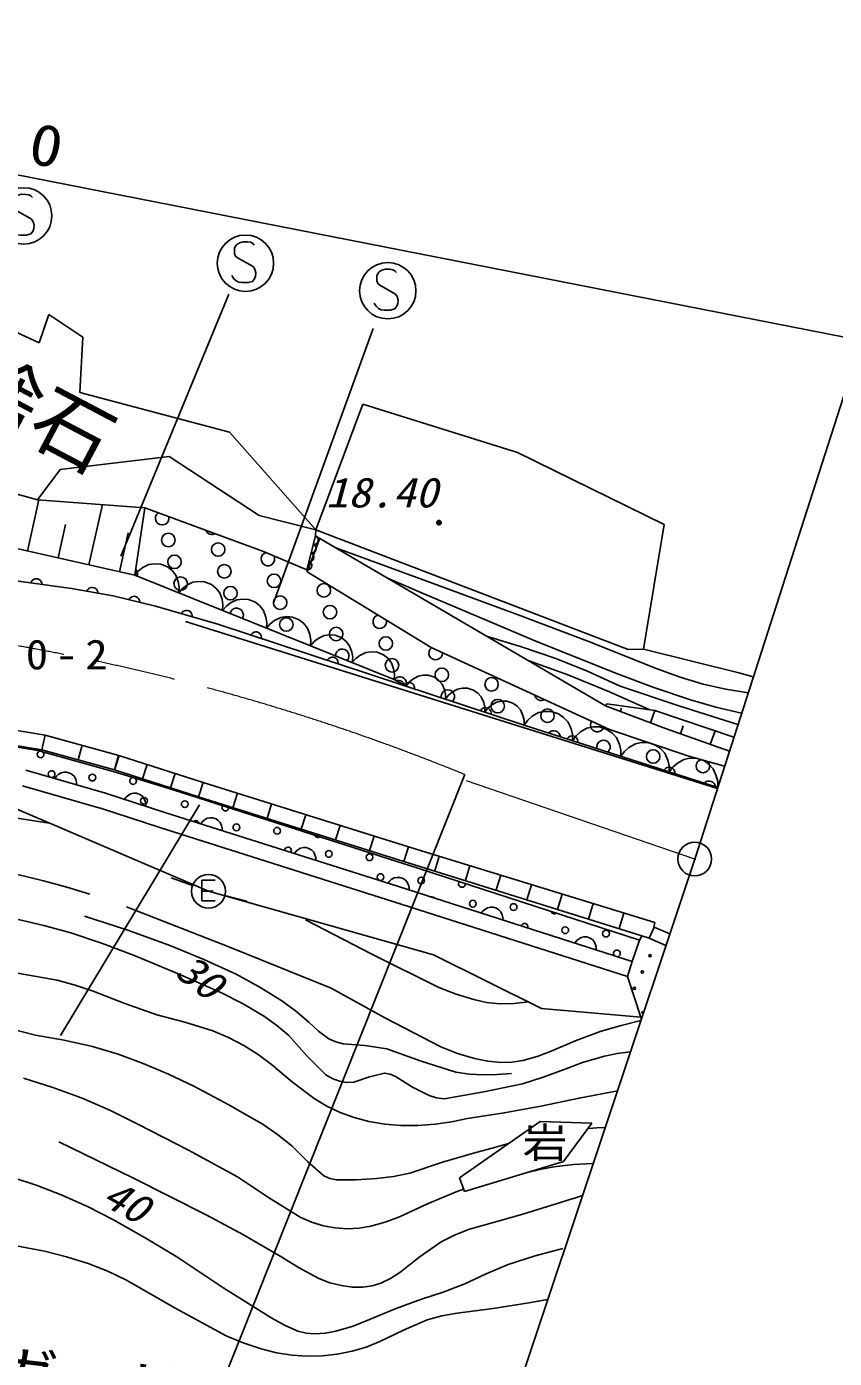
# Model space of a CAD drawing. Units: millimetres, scale not verified. Extents: x 40000 to 680000, y 20000 to 380000.
# Drawn here: x 536600 to 572243, y 244154 to 302961 of the extents above; entities that cross this region are included whole.
import ezdxf
from ezdxf.enums import TextEntityAlignment as Align

# ---------------------------------------------------------------- set-up
doc = ezdxf.new("R2010")
doc.units = ezdxf.units.MM
doc.header["$LTSCALE"] = 1000
doc.linetypes.add('CHAIN', pattern=[18.5, 12, -1.5, 3.5, -1.5])
doc.layers.add('M-BGD', color=7, linetype='Continuous', lineweight=25)
doc.layers.add('M-BMK', color=2, linetype='CHAIN', lineweight=13)
doc.layers.add('M-BMK-SRVR', color=3, linetype='Continuous')
doc.styles.add('ＭＳ ゴシック', font='')
doc.styles.get('ＭＳ ゴシック').set_extended_font_data('MS Gothic')

# ---------------------------------------------------------------- blocks, each defined once
blk = doc.blocks.new('BUHIN14')
at = {"color": 7, "linetype": 'Continuous', "lineweight": 25}
blk.add_lwpolyline([(59, -243), (-1, -237), (-56, -220), (-120, -186), (-163, -140), (-194, -87), (-212, -12), (-209, 49), (-193, 110), (-151, 170), (-111, 211), (-59, 243)], dxfattribs=at)
blk = doc.blocks.new('BUHIN15')
at = {"color": 7, "linetype": 'Continuous', "lineweight": 25}
blk.add_lwpolyline([(61, -242), (0, -237), (-54, -220), (-119, -187), (-162, -141), (-193, -89), (-212, -13), (-209, 48), (-194, 109), (-152, 169), (-112, 210), (-61, 242)], dxfattribs=at)
blk = doc.blocks.new('BUHIN20')
at = {"color": 7, "linetype": 'Continuous', "lineweight": 25}
blk.add_lwpolyline([(124, -484), (2, -474), (-107, -440), (-237, -375), (-322, -284), (-385, -178), (-424, -28), (-419, 94), (-388, 216), (-305, 337), (-226, 420), (-124, 484)], dxfattribs=at)
blk = doc.blocks.new('BUHIN43')
at = {"color": 7, "linetype": 'Continuous', "lineweight": 25}
blk.add_lwpolyline([(-274, 1089), (-504, 944), (-683, 760), (-869, 487), (-940, 215), (-957, -61), (-872, -399), (-726, -634), (-535, -841), (-242, -993), (2, -1065), (274, -1089)], dxfattribs=at)
blk = doc.blocks.new('BUHIN44')
at = {"color": 7, "linetype": 'Continuous', "lineweight": 25}
blk.add_lwpolyline([(-217, 886), (-404, 770), (-551, 621), (-704, 401), (-762, 180), (-778, -45), (-711, -319), (-593, -511), (-439, -680), (-202, -805), (-4, -865), (217, -886)], dxfattribs=at)
blk = doc.blocks.new('BUHIN46')
at = {"color": 7, "linetype": 'Continuous', "lineweight": 25}
blk.add_lwpolyline([(-173, 980), (-386, 867), (-556, 715), (-738, 486), (-818, 250), (-850, 6), (-797, -298), (-682, -515), (-527, -710), (-277, -863), (-66, -942), (173, -980)], dxfattribs=at)
blk = doc.blocks.new('BUHIN47')
at = {"color": 7, "linetype": 'Continuous', "lineweight": 25}
blk.add_lwpolyline([(-184, 1028), (-406, 909), (-585, 749), (-775, 509), (-858, 260), (-892, 5), (-835, -314), (-715, -542), (-551, -746), (-289, -906), (-67, -988), (184, -1028)], dxfattribs=at)
blk = doc.blocks.new('BUHIN48')
at = {"color": 7, "linetype": 'Continuous', "lineweight": 25}
blk.add_lwpolyline([(185, 59), (158, 97), (124, 126), (75, 155), (27, 164), (-21, 165), (-78, 146), (-117, 119), (-151, 84), (-174, 31), (-184, -11), (-185, -59)], dxfattribs=at)
blk = doc.blocks.new('BUHIN54')
at = {"color": 7, "linetype": 'Continuous', "lineweight": 25}
blk.add_line((155, -248), (-107, 172), dxfattribs=at)
blk.add_lwpolyline([(-568, -10), (-258, -506), (518, -21), (207, 475)], dxfattribs=at)
blk.add_circle((0, 0), 746, dxfattribs=at)
blk = doc.blocks.new('BUHIN69')
at = {"color": 7, "linetype": 'Continuous', "lineweight": 25}
for radius in [746, 22.5]:
    blk.add_circle((0, 0), radius, dxfattribs=at)
blk = doc.blocks.new('BUHIN70')
at = {"color": 7, "linetype": 'Continuous', "lineweight": 25}
for radius in [100, 87.5, 75, 62.5, 50, 37.5, 25, 12.5]:
    blk.add_circle((0, 0), radius, dxfattribs=at)
blk = doc.blocks.new('BUHIN81')
at = {"color": 7, "linetype": 'Continuous', "lineweight": 25}
blk.add_lwpolyline([(-889, -99), (-916, -197), (-904, -299), (-855, -424), (-753, -588), (-629, -703), (-477, -770), (-317, -766), (-192, -695), (-116, -640), (-36, -531), (-24, -421), (-52, 366), (4, 489), (110, 614), (244, 683), (368, 709), (509, 694), (660, 560), (812, 316), (863, 200), (878, 70), (851, -65), (776, -215)], dxfattribs=at)
blk.add_circle((0, 0), 1244, dxfattribs=at)
blk = doc.blocks.new('BUHIN5_1')
at = {"color": 3, "linetype": 'Continuous', "lineweight": 25}
for radius in [746, 22.5]:
    blk.add_circle((0, 0), radius, dxfattribs=at)

msp = doc.modelspace()

# ---------------------------------------------------------------- linework, layer by layer
at = {"layer": 'M-BGD'}
for p, q in [((431935, 316873), (573438, 289099)), ((566082, 266204), (576501, 298632)), ((566082, 266204), (576501, 298632)), ((537158, 289003), (531481, 291601)), ((540750, 279577), (545523, 291147)), ((537158, 289003), (537585, 290246)), ((537585, 290246), (539081, 289242)), ((547475, 277479), (551887, 289629)), ((539081, 289242), (538953, 286812)), ((538953, 286812), (545556, 285050)), ((551437, 286291), (549368, 280737)), ((551437, 286291), (558256, 284157)), ((545556, 285050), (549368, 280737)), ((529300, 284249), (537079, 282067)), ((558256, 284157), (564730, 280979)), ((542893, 283980), (538078, 283407)), ((546859, 281368), (542893, 283980)), ((538078, 283407), (537079, 282067)), ((536635, 279804), (537143, 282062)), ((537079, 282067), (541810, 281715)), ((539341, 279194), (539940, 281854)), ((541810, 281715), (541370, 278737)), ((547057, 279781), (541810, 281715)), ((549368, 280737), (546859, 281368)), ((537988, 279499), (538320, 280974)), ((540694, 278889), (541080, 280606)), ((549353, 280472), (549368, 280737)), ((549368, 280737), (549353, 280472)), ((563137, 275457), (549368, 280737)), ((564730, 280979), (563818, 275468)), ((541370, 278737), (535958, 279956)), ((549353, 280472), (548967, 278968)), ((548983, 278885), (549537, 280368)), ((549539, 280358), (549353, 280472)), ((549537, 280368), (549539, 280358)), ((562139, 272966), (549539, 280358)), ((547057, 279781), (548967, 278968)), ((548983, 278885), (548967, 278968)), ((554444, 275543), (548983, 278885)), ((535488, 278582), (538577, 278156)), ((538577, 278156), (540422, 277819)), ((541370, 278737), (549123, 275624)), ((540422, 277819), (542281, 277369)), ((542281, 277369), (545041, 276576)), ((543611, 276695), (567082, 269319)), ((545041, 276576), (558548, 272119)), ((549123, 275624), (552816, 274134)), ((562316, 271930), (554444, 275543)), ((563818, 275468), (563137, 275457)), ((563818, 275468), (568025, 274419)), ((552816, 274134), (553351, 273834)), ((568025, 274419), (568667, 274250)), ((562203, 273054), (562139, 272966)), ((564786, 271972), (562139, 272966)), ((564328, 272759), (562203, 273054)), ((537413, 271677), (531084, 272723)), ((562801, 272718), (562855, 272862)), ((564124, 272220), (564327, 272759)), ((564328, 272759), (567809, 271579)), ((537268, 271022), (531041, 272051)), ((537098, 270995), (531048, 271955)), ((558548, 272119), (567096, 269362)), ((562316, 271930), (565819, 270746)), ((567612, 270968), (564786, 271972)), ((565447, 271737), (565569, 272081)), ((566768, 271268), (566979, 271861)), ((537413, 271677), (537268, 271022)), ((540662, 270779), (537413, 271677)), ((539048, 271225), (538869, 270579)), ((540521, 270042), (537098, 270995)), ((540470, 270137), (537268, 271022)), ((540649, 270783), (540470, 270137)), ((540675, 270775), (540470, 270137)), ((544391, 269583), (540662, 270779)), ((567401, 270311), (565819, 270746)), ((536564, 270124), (540081, 269112)), ((555938, 269933), (538388, 225887)), ((544186, 268945), (540470, 270137)), ((543065, 269263), (540521, 270042)), ((541913, 270378), (541709, 269740)), ((543152, 269980), (542947, 269342)), ((539887, 268440), (536411, 269440)), ((544391, 269583), (544190, 268944)), ((553446, 266741), (544391, 269583)), ((544624, 264779), (535301, 268781)), ((540081, 269112), (542691, 268261)), ((553304, 265978), (543065, 269263)), ((553245, 266101), (544186, 268945)), ((545900, 269109), (545699, 268470)), ((544223, 268592), (538095, 258416)), ((542474, 267595), (539864, 268447)), ((542691, 268261), (553012, 264984)), ((547409, 268636), (547208, 267996)), ((548918, 268162), (548718, 267523)), ((552800, 264317), (542474, 267595)), ((550428, 267688), (550227, 267049)), ((551937, 267214), (551736, 266575)), ((553446, 266741), (553249, 266100)), ((564314, 263402), (553446, 266741)), ((563741, 262818), (553245, 266101)), ((553311, 265971), (563648, 262628)), ((554804, 266323), (554608, 265683)), ((556163, 265906), (555966, 265265)), ((566082, 266204), (556381, 237125)), ((566082, 266204), (556381, 237125)), ((543919, 265035), (542979, 265376)), ((557521, 265489), (557325, 264848)), ((554552, 261980), (544624, 264779)), ((553012, 264984), (563326, 261683)), ((558880, 265071), (558675, 264403)), ((560238, 264654), (560031, 263979)), ((545351, 264593), (546319, 264344)), ((563112, 261016), (552799, 264317)), ((561597, 264237), (561387, 263555)), ((562955, 263819), (562744, 263130)), ((564073, 262703), (564291, 263200)), ((564280, 263201), (564314, 263402)), ((564979, 262898), (564291, 263200)), ((563326, 261683), (563648, 262628)), ((563648, 262628), (563741, 262818)), ((563741, 262818), (564073, 262703)), ((564807, 262382), (564073, 262703)), ((559321, 259609), (554552, 261980)), ((563326, 261683), (563112, 261016)), ((563112, 261016), (563698, 259215)), ((559321, 259609), (563698, 259215)), ((563698, 259215), (563725, 259139)), ((559258, 254617), (555698, 252131)), ((561535, 254534), (559258, 254617)), ((560293, 252842), (561535, 254534)), ((555918, 251529), (560293, 252842)), ((555698, 252131), (555918, 251529))]:
    msp.add_line(p, q, dxfattribs=at)
for points in [[(568442, 273549), (567450, 273706), (566460, 273924), (565441, 274236), (564427, 274608), (561366, 275827), (558286, 276989), (554266, 278473), (550239, 279947)], [(536785, 278403), (536813, 278457), (536849, 278501), (536903, 278549), (536962, 278572), (537023, 278581), (537099, 278570), (537155, 278545), (537206, 278508), (537246, 278447), (537269, 278394), (537280, 278335)], [(539254, 278032), (539284, 278085), (539322, 278128), (539379, 278173), (539438, 278193), (539499, 278200), (539575, 278186), (539630, 278158), (539679, 278119), (539717, 278056), (539737, 278002), (539746, 277942)], [(568152, 272647), (567015, 272910), (565892, 273231), (564273, 273779), (562671, 274385), (559179, 275786), (555708, 277245), (554102, 277932), (552498, 278622)], [(541108, 277653), (541141, 277704), (541182, 277744), (541241, 277787), (541302, 277803), (541363, 277806), (541438, 277788), (541491, 277757), (541538, 277715), (541572, 277650), (541590, 277595), (541594, 277535)], [(543421, 277042), (543456, 277092), (543498, 277130), (543559, 277170), (543620, 277183), (543681, 277184), (543756, 277163), (543808, 277130), (543852, 277086), (543884, 277019), (543899, 276964), (543901, 276904)], [(567989, 272141), (565382, 272964), (562798, 273844), (561384, 274478), (559949, 275056), (558436, 275568), (556898, 276040)], [(564101, 272791), (562322, 273581), (560521, 274316), (559631, 274645), (558729, 274967)], [(553351, 273834), (553366, 273907), (553363, 273977), (553344, 274065), (553303, 274130), (553251, 274185), (553168, 274232), (553094, 274247), (553017, 274248), (552932, 274218), (552872, 274183), (552816, 274134)], [(537842, 269757), (537912, 269856), (537997, 269933), (538118, 270013), (538241, 270040), (538363, 270041), (538512, 269998), (538615, 269932), (538704, 269844), (538768, 269711), (538798, 269601), (538803, 269480)], [(529119, 269396), (531467, 268864), (533827, 268391), (535710, 268078), (537598, 267794)], [(540911, 268842), (540984, 268939), (541072, 269013), (541196, 269088), (541319, 269111), (541442, 269108), (541589, 269059), (541690, 268990), (541776, 268899), (541835, 268764), (541861, 268652), (541861, 268531)], [(526088, 267384), (527298, 266996), (528530, 266664), (529617, 266460), (530716, 266314), (532710, 266099), (534696, 265824), (536021, 265564), (537343, 265244), (538371, 264955), (539393, 264648)], [(523854, 266035), (525988, 265441), (528147, 264904), (529810, 264556), (531483, 264268), (533824, 263935), (536159, 263543), (537357, 263272), (538549, 262940), (539941, 262477), (541314, 261956), (543253, 261150), (545175, 260307)], [(541004, 264098), (545527, 262328), (550033, 260500), (552433, 259177), (554871, 257905), (555607, 257621), (556370, 257393), (556945, 257278), (557520, 257225), (558011, 257238), (558494, 257311), (559121, 257484), (559750, 257720), (560842, 258190), (561956, 258603), (562828, 258854), (563704, 259077)], [(539156, 263684), (541068, 263059), (542958, 262378), (544412, 261772), (545847, 261127)], [(548902, 263513), (551834, 261997), (554795, 260534), (555548, 260237), (556329, 259994), (556896, 259875), (557479, 259813), (558111, 259826), (558744, 259891)], [(533020, 261719), (537939, 260857), (538746, 260640), (539537, 260365), (540925, 259819), (542342, 259326), (543586, 259002), (544815, 258620), (545507, 258326), (546183, 257974), (546810, 257577), (547408, 257125), (548325, 256353), (549281, 255626), (549842, 255296), (550433, 255018), (551057, 254792), (551707, 254620), (552399, 254502), (553110, 254441), (553864, 254439), (554625, 254497), (555345, 254605), (556060, 254741)], [(545847, 261127), (546862, 260565), (547861, 259943), (548462, 259501), (549045, 258996), (549481, 258603), (549939, 258271), (550243, 258126), (550568, 258038), (551529, 257963), (552495, 257827), (554012, 257283), (555545, 256798), (556143, 256709), (556748, 256680), (557368, 256693), (557991, 256727)], [(545175, 260307), (546151, 259803), (547100, 259244), (547647, 258857), (548167, 258414), (548967, 257519), (549801, 256678), (550085, 256508), (550409, 256388), (550718, 256336), (551033, 256346), (551723, 256585), (552389, 256754), (552647, 256700), (552912, 256581), (553634, 256137), (554364, 255758), (554689, 255660), (555022, 255621), (556772, 255924), (558482, 256280), (559344, 256550), (560195, 256872)], [(535074, 258906), (536996, 258420), (538255, 258204), (539512, 257926), (540631, 257583), (541740, 257179), (542865, 256710), (543972, 256181), (545519, 255357), (547032, 254481), (547674, 254039), (548295, 253537), (548994, 252845), (549719, 252213), (549979, 252095), (550270, 252031), (551154, 252033), (552043, 252095), (552781, 252187), (553504, 252337), (554955, 252820), (556419, 253243), (557141, 253435), (557857, 253642)], [(560195, 256872), (561135, 257213), (562094, 257497), (562661, 257617), (563243, 257695)], [(536454, 256526), (537759, 256114), (539043, 255646), (540296, 255096), (541535, 254485), (543739, 253350), (545911, 252164), (547275, 251252), (548671, 250393), (549172, 250174), (549700, 250011), (550215, 249914), (550747, 249877), (551267, 249903), (551788, 249989), (552425, 250168), (553046, 250404), (554289, 250982), (555555, 251505), (555714, 251562), (555882, 251623)], [(556060, 254741), (557679, 254990), (559285, 255298), (560977, 255645), (562668, 255970)], [(561401, 254305), (561764, 254330), (562128, 254352)], [(538020, 253717), (541284, 252131), (544523, 250490), (546168, 249606), (547790, 248665), (548619, 248150), (549487, 247682), (549974, 247497), (550496, 247365), (550966, 247303), (551442, 247303), (551844, 247359), (552227, 247472), (552657, 247678), (553065, 247941), (553964, 248647), (554894, 249299), (555482, 249595), (556105, 249839), (558502, 250525), (560871, 251264), (560994, 251305), (561126, 251348)], [(561598, 252764), (560730, 252716), (559869, 252608), (559253, 252489), (558641, 252346)], [(535983, 252142), (537065, 251785), (538128, 251371), (539279, 250854), (540404, 250283), (541835, 249482), (543233, 248631), (545302, 247261), (547418, 245933), (547979, 245620), (548568, 245361), (548929, 245267), (549309, 245231), (549776, 245260), (550246, 245350), (551005, 245583), (551733, 245869), (552859, 246347), (554018, 246774), (554982, 247078), (555931, 247442), (556874, 247893), (557852, 248293), (559040, 248675), (560257, 249008)], [(535758, 249203), (537383, 248884), (538356, 248643), (539319, 248342), (540179, 248001), (541013, 247606), (543188, 246355), (545404, 245153), (546160, 244835), (546947, 244571), (547619, 244404), (548314, 244294), (548975, 244248), (549637, 244263), (550305, 244335), (550963, 244466), (551586, 244650), (552191, 244892), (553225, 245407), (554271, 245860), (554920, 246035), (555598, 246155), (557188, 246350), (558754, 246603), (559175, 246680), (559595, 246758)]]:
    msp.add_lwpolyline(points, dxfattribs=at)
for centre, radius in [((542854, 280290), 298), ((545050, 279870), 298), ((543125, 279328), 298), ((545322, 278907), 298), ((547518, 278487), 298), ((543396, 278365), 298), ((545593, 277945), 298), ((549714, 278067), 298), ((547789, 277525), 298), ((549985, 277104), 298), ((548060, 276562), 298), ((550256, 276142), 298), ((552452, 275721), 298), ((552724, 274759), 298), ((554920, 274338), 298), ((557116, 273918), 298), ((557387, 272956), 298), ((559583, 272535), 298), ((564247, 270732), 298), ((539498, 269800), 149), ((541779, 268776), 149), ((543575, 268627), 149), ((545856, 267603), 149), ((547652, 267454), 149), ((549933, 266430), 149), ((551730, 266281), 149), ((552214, 265406), 149), ((554010, 265257), 149), ((556291, 264233), 149), ((558088, 264084), 149), ((560368, 263060), 149), ((562165, 262911), 149), ((564110, 261937), 49.8), ((563766, 261215), 49.8), ((563421, 260493), 49.8)]:
    msp.add_circle(centre, radius, dxfattribs=at)
for centre, radius, start, end in [((542583, 281253), 298, 125.89858, 13.63946), ((544779, 280833), 298, 201.50289, 298.03515), ((547247, 279450), 298, 107.35693, 22.72567), ((541200, 278786), 298, 341.60196, 45.70933), ((545864, 276982), 298, 329.25941, 166.99208), ((552181, 276684), 298, 104.44513, 12.6176), ((550527, 275179), 298, 315.81745, 180.22435), ((554649, 275301), 298, 128.64544, 2.0522), ((552995, 273796), 298, 14.66286, 106.80365), ((555191, 273376), 298, 313.37165, 190.09684), ((559312, 273498), 298, 190.55989, 300.13775), ((561779, 272115), 298, 144.60671, 346.09093), ((559854, 271573), 298, 5.50728, 138.73955), ((562051, 271152), 298, 310.69311, 193.55373), ((537217, 270824), 149, 101.77261, 47.09992), ((566443, 270312), 298, 106.51504, 42.74323), ((537701, 269949), 149, 265.09408, 242.8035), ((541295, 269651), 149, 82.85244, 63.11373), ((566714, 269349), 298, 7.71618, 136.53066), ((545372, 268478), 149, 145.60963, 358.81017), ((544059, 267752), 149, 9.8806, 134.75693), ((549449, 267305), 149, 197.45163, 306.96817), ((548137, 266579), 149, 322.07432, 182.56321), ((555807, 265108), 149, 139.89981, 4.21247), ((554494, 264382), 149, 30.16874, 114.46879), ((559884, 263935), 149, 196.23872, 307.87356), ((558572, 263209), 149, 338.45746, 166.18007), ((562649, 262036), 149, 281.14653, 223.49099), ((563799, 259426), 49.8, 101.38569, 220.02745)]:
    msp.add_arc(centre, radius, start, end, dxfattribs=at)
at = {"layer": 'M-BMK'}
msp.add_line((566082, 266204), (556014, 269662), dxfattribs=at)
msp.add_arc((519643, 181040), 96017, 67.78944, 87.30604, dxfattribs=at)

# ---------------------------------------------------------------- block references
at = {"layer": 'M-BGD', "rotation": 237.99205}
for name, p in [('BUHIN81', (536469, 294606)), ('BUHIN81', (546254, 292512)), ('BUHIN81', (552535, 291300)), ('BUHIN70', (554798, 281059)), ('BUHIN48', (549208, 279908)), ('BUHIN48', (549305, 280284)), ('BUHIN47', (542339, 278348)), ('BUHIN48', (549015, 279156)), ('BUHIN48', (549112, 279532)), ('BUHIN47', (544278, 277570)), ('BUHIN47', (546216, 276791)), ('BUHIN47', (548154, 276013)), ('BUHIN46', (550047, 275252)), ('BUHIN14', (546730, 276019)), ('BUHIN46', (551893, 274506)), ('BUHIN14', (550106, 274905)), ('BUHIN44', (554218, 273548)), ('BUHIN14', (553483, 273790)), ('BUHIN44', (555950, 272976)), ('BUHIN44', (557682, 272404)), ('BUHIN14', (556860, 272676)), ('BUHIN43', (559617, 271774)), ('BUHIN43', (561754, 271085)), ('BUHIN15', (560685, 271429)), ('BUHIN43', (563891, 270395)), ('BUHIN43', (566028, 269706)), ('BUHIN15', (564959, 270051)), ('BUHIN20', (544755, 267603)), ('BUHIN69', (566082, 266204)), ('BUHIN5_1', (566082, 266204)), ('BUHIN20', (548882, 266287)), ('BUHIN54', (544624, 264779)), ('BUHIN20', (553009, 264972)), ('BUHIN20', (557135, 263656)), ('BUHIN20', (561262, 262341))]:
    msp.add_blockref(name, p, dxfattribs=at)

# ---------------------------------------------------------------- texts
at = {"layer": 'M-BGD', "style": 'ＭＳ ゴシック'}
for s, rotation, width, p in [('ガードレール L=146.0', 348.5, 1.15, (509734, 301868)), ('ストンガード L=47.8', 353.3, 1.1, (526866, 243180))]:
    msp.add_text(s, height=1833, rotation=rotation, dxfattribs=dict(at, width=width)).set_placement(p, align=Align.BOTTOM_LEFT)
msp.add_text('捨石', height=2566, rotation=332.2, dxfattribs=at).set_placement((533028, 285784), align=Align.BOTTOM_LEFT)
at = {"layer": 'M-BGD', "style": 'ＭＳ ゴシック', "oblique": 15, "width": 1.1}
msp.add_text('18.40', height=1320, dxfattribs=at).set_placement((549797, 281334), align=Align.BOTTOM_LEFT)
for s, rotation, p in [('30', 322.6, (542822, 260781)), ('40', 331.2, (539628, 250640))]:
    msp.add_text(s, height=1320, rotation=rotation, dxfattribs=at).set_placement(p, align=Align.BOTTOM_LEFT)
at = {"layer": 'M-BGD', "style": 'ＭＳ ゴシック', "width": 1.1}
msp.add_text('岩', height=1320, dxfattribs=at).set_placement((558488, 252616), align=Align.BOTTOM_LEFT)
at = {"layer": 'M-BMK-SRVR', "insert": (528678, 274558), "char_height": 1320, "attachment_point": 7, "style": 'ＭＳ ゴシック'}
msp.add_mtext('\\T1.33;\\W1.1;187-6-0-2', dxfattribs=at)

doc.saveas('drawing.dxf')
